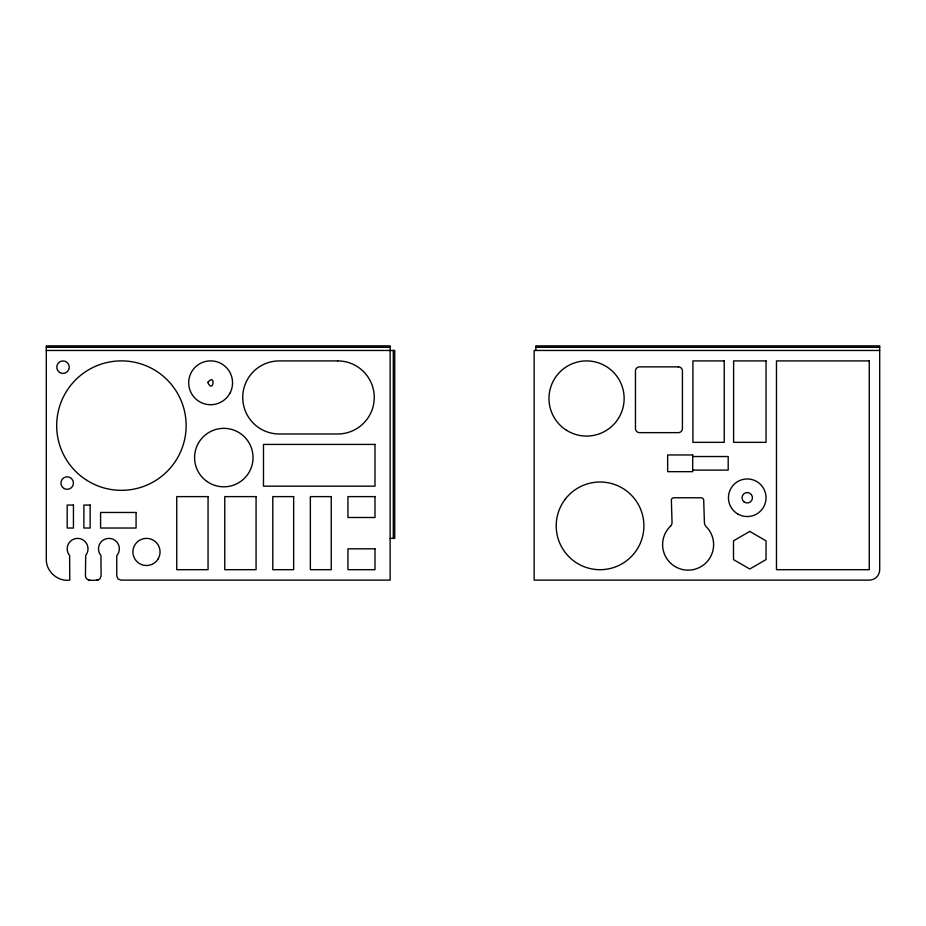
<?xml version="1.0" encoding="UTF-8"?>
<svg xmlns="http://www.w3.org/2000/svg" width="926" height="926" viewBox="0 0 926 926"><rect width="100%" height="100%" fill="white"/><g stroke="black" fill="none" stroke-linecap="round" stroke-linejoin="round"><path stroke-width="1.39" d="M97.994 579.989L99.869 578.912L101.096 575.949L100.934 555.542A10.441 10.441 0 0 1 101.385 541.583A10.441 10.441 0 0 1 115.322 540.576A10.441 10.441 0 0 1 117.787 554.327L116.757 555.681L116.757 575.949L117.972 578.912L120.924 580.127L390.135 580.127L390.135 345.873L46.3 345.873L46.3 559.246C45.999 571.423 57.736 581.817 69.774 580.127L69.624 555.542A10.441 10.441 0 0 1 70.388 541.27A10.441 10.441 0 0 1 84.671 541.131A10.441 10.441 0 0 1 85.713 555.392L85.435 575.949C85.933 582.037 94.047 580.07 97.994 579.989L96.883 580.127M46.3 347.296L390.135 347.296M535.865 347.296L879.7 347.296M46.3 350.468L394.731 350.468L394.731 538.376L390.135 538.376M879.7 350.468L534.14 350.468L534.14 580.127L869.259 580.127A10.441 10.441 0 0 0 879.7 569.687L879.7 345.873L535.865 345.873L535.865 350.468M692.694 456.53L728.195 456.53L728.195 470.107L692.694 470.107M88.526 579.989L89.625 580.127M393.307 350.468L393.307 538.376M207.771 382.426C213.35 394.314 216.128 372.31 207.771 382.426M229.833 393.353L228.363 395.68A21.923 21.923 0 0 1 222.367 401.294L219.96 402.625A21.923 21.923 0 0 1 188.869 385.54A21.923 21.923 0 0 1 214.728 361.256A21.923 21.923 0 0 1 229.833 393.353M158.08 558.98L157.107 560.38A13.566 13.566 0 0 1 151.725 564.455L150.116 565.01A13.566 13.566 0 0 1 139.71 540.182L142.847 538.863A13.566 13.566 0 0 1 158.08 558.98M565.057 499.438L563.471 501.684A43.846 43.846 0 0 0 562.603 548.667L564.108 550.97A43.846 43.846 0 0 0 628.789 558.968A43.846 43.846 0 0 0 629.981 493.813A43.846 43.846 0 0 0 565.057 499.438M670.424 526.315L669.521 527.183A25.511 25.511 0 0 0 670.019 562.614A25.511 25.511 0 0 0 705.45 563.344A25.511 25.511 0 0 0 707.418 527.959L706.26 526.755A6.632 6.632 0 0 1 704.408 522.368L703.702 500.272A2.581 2.581 0 0 0 701.121 497.771L673.781 497.771A2.431 2.431 0 0 0 671.362 500.272L672.033 522.368A5.255 5.255 0 0 1 670.424 526.315M749.759 531.42L733.496 540.819L733.496 559.605L749.759 569.004L766.033 559.605L766.033 540.819L749.759 531.42M337.724 360.909L279.258 360.909A36.531 36.531 0 0 0 242.728 397.451A36.531 36.531 0 0 0 279.258 433.981L337.724 433.981A36.531 36.531 0 0 0 374.254 397.451A36.531 36.531 0 0 0 337.724 360.909M724.225 360.909L692.903 360.909L692.903 442.339L724.225 442.339L724.225 360.909M766.033 360.909L733.612 360.909L733.612 442.339L766.033 442.339L766.033 360.909M869.259 360.909L776.474 360.909L776.474 569.687L869.259 569.687L869.259 360.909M678.376 366.87L639.496 366.87A4.051 4.051 0 0 0 635.456 370.921L635.456 428.588A4.051 4.051 0 0 0 639.496 432.639L678.376 432.639A4.051 4.051 0 0 0 682.427 428.588L682.427 370.921A4.051 4.051 0 0 0 678.376 366.87M374.984 444.422L263.482 444.422L263.482 486.173L374.984 486.173L374.984 444.422M692.694 454.967L667.646 454.967L667.646 471.67L692.694 471.67L692.694 454.967M208.061 496.614L176.739 496.614L176.739 569.687L208.061 569.687L208.061 496.614M256.074 496.614L224.763 496.614L224.763 569.687L256.074 569.687L256.074 496.614M293.658 496.614L272.776 496.614L272.776 569.687L293.658 569.687L293.658 496.614M331.242 496.614L310.36 496.614L310.36 569.687L331.242 569.687L331.242 496.614M374.984 496.614L347.945 496.614L347.945 517.495L374.984 517.495L374.984 496.614M73.443 505.064L67.181 505.064L67.181 528.028L73.443 528.028L73.443 505.064M90.146 505.064L83.884 505.064L83.884 528.028L90.146 528.028L90.146 505.064M136.076 512.472L100.587 512.472L100.587 528.028L136.076 528.028L136.076 512.472M374.984 548.817L347.945 548.817L347.945 569.687L374.984 569.687L374.984 548.817M566.295 430.139A37.584 37.584 0 0 0 624.101 400.229A37.584 37.584 0 0 0 569.293 365.11A37.584 37.584 0 0 0 566.295 430.139M737.848 514.023A18.786 18.786 0 0 0 766.033 497.748A18.786 18.786 0 0 0 737.848 481.474A18.786 18.786 0 0 0 737.848 514.023M743.96 501.799A5.22 5.22 0 0 0 752.398 498.558A5.22 5.22 0 0 0 745.384 492.875A5.22 5.22 0 0 0 743.96 501.799M59.866 372.599A6.262 6.262 0 0 0 69.265 367.171A6.262 6.262 0 0 0 59.866 361.753A6.262 6.262 0 0 0 59.866 372.599M64.044 488.5A6.262 6.262 0 0 0 73.443 483.071A6.262 6.262 0 0 0 64.044 477.642A6.262 6.262 0 0 0 64.044 488.5M86.859 480.339A64.716 64.716 0 0 0 186.08 428.171A64.716 64.716 0 0 0 91.28 368.328A64.716 64.716 0 0 0 86.859 480.339M206.926 481.439A29.227 29.227 0 0 0 252.914 460.28A29.227 29.227 0 0 0 211.591 431.03A29.227 29.227 0 0 0 206.926 481.439"/></g></svg>
